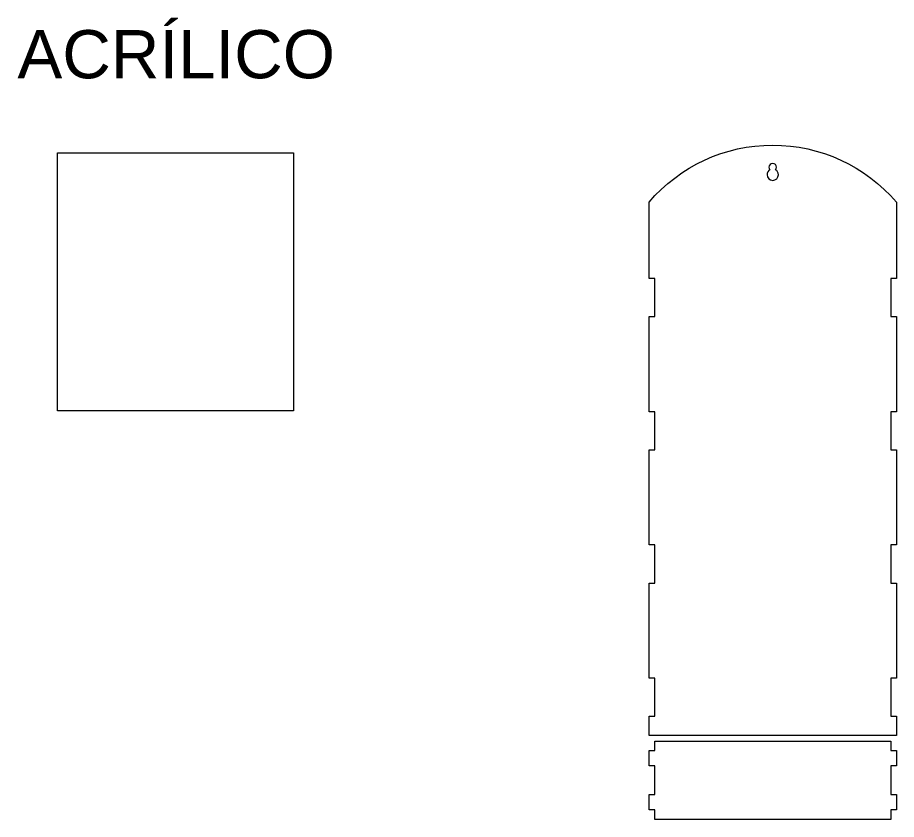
# Model space of a CAD drawing. Header units: millimetres. Extents: x -579 to 247, y -187 to 254.
# Drawn here: x -578.5 to -116.8, y -167.2 to 253.9 of the extents above; entities that cross this region are included whole.
import ezdxf

# ---------------------------------------------------------------- set-up
doc = ezdxf.new("R2010")
doc.units = ezdxf.units.MM
doc.header["$MEASUREMENT"] = 0
doc.layers.add('Camada 1', color=7, linetype='Continuous')
doc.styles.add('0', font='arial.ttf', dxfattribs={"height": 1})

msp = doc.modelspace()

# ---------------------------------------------------------------- linework, layer by layer
at = {"layer": 'Camada 1', "color": 250, "lineweight": 20}
for points, knots in [([(-246.7764, -43.0651), (-246.7764, -43.0651), (-246.7764, -93.0651), (-246.7764, -93.0651), (-246.7764, -93.0651), (-246.7764, -93.0651), (-243.7764, -93.0651), (-243.7764, -93.0651), (-243.7764, -93.0651), (-243.7764, -93.0651), (-243.7764, -113.0651), (-243.7764, -113.0651), (-243.7764, -113.0651), (-243.7764, -113.0651), (-246.7764, -113.0651), (-246.7764, -113.0651), (-246.7764, -113.0651), (-246.7764, -113.0651), (-246.7764, -123.0651), (-246.7764, -123.0651), (-246.7764, -123.0651), (-246.7764, -123.0651), (-116.7764, -123.0651), (-116.7764, -123.0651), (-116.7764, -123.0651), (-116.7764, -123.0651), (-116.7764, -113.0651), (-116.7764, -113.0651), (-116.7764, -113.0651), (-116.7764, -113.0651), (-119.7764, -113.0651), (-119.7764, -113.0651), (-119.7764, -113.0651), (-119.7764, -113.0651), (-119.7764, -93.0651), (-119.7764, -93.0651), (-119.7764, -93.0651), (-119.7764, -93.0651), (-116.7764, -93.0651), (-116.7764, -93.0651), (-116.7764, -93.0651), (-116.7764, -93.0651), (-116.7764, -43.0651), (-116.7764, -43.0651), (-116.7764, -43.0651), (-116.7764, -43.0651), (-119.7764, -43.0651), (-119.7764, -43.0651), (-119.7764, -43.0651), (-119.7764, -43.0651), (-119.7764, -23.0651), (-119.7764, -23.0651), (-119.7764, -23.0651), (-119.7764, -23.0651), (-116.7764, -23.0651), (-116.7764, -23.0651), (-116.7764, -23.0651), (-116.7764, -23.0651), (-116.7764, 26.9349), (-116.7764, 26.9349), (-116.7764, 26.9349), (-116.7764, 26.9349), (-119.7764, 26.9349), (-119.7764, 26.9349), (-119.7764, 26.9349), (-119.7764, 26.9349), (-119.7764, 46.9349), (-119.7764, 46.9349), (-119.7764, 46.9349), (-119.7764, 46.9349), (-116.7764, 46.9349), (-116.7764, 46.9349), (-116.7764, 46.9349), (-116.7764, 46.9349), (-116.7764, 96.9349), (-116.7764, 96.9349), (-116.7764, 96.9349), (-116.7764, 96.9349), (-119.7764, 96.9349), (-119.7764, 96.9349), (-119.7764, 96.9349), (-119.7764, 96.9349), (-119.7764, 116.9349), (-119.7764, 116.9349), (-119.7764, 116.9349), (-119.7764, 116.9349), (-116.7764, 116.9349), (-116.7764, 116.9349), (-116.7764, 116.9349), (-116.7764, 116.9349), (-116.7764, 156.9349), (-116.7764, 156.9349), (-116.7764, 156.9349), (-133.0051, 175.9701), (-156.7622, 186.9349), (-181.7764, 186.9349), (-181.7764, 186.9349), (-206.7906, 186.9349), (-230.5477, 175.9701), (-246.7764, 156.9349), (-246.7764, 156.9349), (-246.7764, 156.9349), (-246.7764, 116.9349), (-246.7764, 116.9349), (-246.7764, 116.9349), (-246.7764, 116.9349), (-243.7764, 116.9349), (-243.7764, 116.9349), (-243.7764, 116.9349), (-243.7764, 116.9349), (-243.7764, 96.9349), (-243.7764, 96.9349), (-243.7764, 96.9349), (-243.7764, 96.9349), (-246.7764, 96.9349), (-246.7764, 96.9349), (-246.7764, 96.9349), (-246.7764, 96.9349), (-246.7764, 46.9349), (-246.7764, 46.9349), (-246.7764, 46.9349), (-246.7764, 46.9349), (-243.7764, 46.9349), (-243.7764, 46.9349), (-243.7764, 46.9349), (-243.7764, 46.9349), (-243.7764, 26.9349), (-243.7764, 26.9349), (-243.7764, 26.9349), (-243.7764, 26.9349), (-246.7764, 26.9349), (-246.7764, 26.9349), (-246.7764, 26.9349), (-246.7764, 26.9349), (-246.7764, -23.0651), (-246.7764, -23.0651), (-246.7764, -23.0651), (-246.7764, -23.0651), (-243.7764, -23.0651), (-243.7764, -23.0651), (-243.7764, -23.0651), (-243.7764, -23.0651), (-243.7764, -43.0651), (-243.7764, -43.0651), (-243.7764, -43.0651), (-243.7764, -43.0651), (-246.7764, -43.0651), (-246.7764, -43.0651)], [0, 0, 0, 0, 0.02631579, 0.02631579, 0.02631579, 0.02631579, 0.05263158, 0.05263158, 0.05263158, 0.05263158, 0.07894737, 0.07894737, 0.07894737, 0.07894737, 0.10526316, 0.10526316, 0.10526316, 0.10526316, 0.13157895, 0.13157895, 0.13157895, 0.13157895, 0.15789474, 0.15789474, 0.15789474, 0.15789474, 0.18421053, 0.18421053, 0.18421053, 0.18421053, 0.21052632, 0.21052632, 0.21052632, 0.21052632, 0.23684211, 0.23684211, 0.23684211, 0.23684211, 0.26315789, 0.26315789, 0.26315789, 0.26315789, 0.28947368, 0.28947368, 0.28947368, 0.28947368, 0.31578947, 0.31578947, 0.31578947, 0.31578947, 0.34210526, 0.34210526, 0.34210526, 0.34210526, 0.36842105, 0.36842105, 0.36842105, 0.36842105, 0.39473684, 0.39473684, 0.39473684, 0.39473684, 0.42105263, 0.42105263, 0.42105263, 0.42105263, 0.44736842, 0.44736842, 0.44736842, 0.44736842, 0.47368421, 0.47368421, 0.47368421, 0.47368421, 0.5, 0.5, 0.5, 0.5, 0.52631579, 0.52631579, 0.52631579, 0.52631579, 0.55263158, 0.55263158, 0.55263158, 0.55263158, 0.57894737, 0.57894737, 0.57894737, 0.57894737, 0.60526316, 0.60526316, 0.60526316, 0.60526316, 0.63157895, 0.63157895, 0.63157895, 0.63157895, 0.65789474, 0.65789474, 0.65789474, 0.65789474, 0.68421053, 0.68421053, 0.68421053, 0.68421053, 0.71052632, 0.71052632, 0.71052632, 0.71052632, 0.73684211, 0.73684211, 0.73684211, 0.73684211, 0.76315789, 0.76315789, 0.76315789, 0.76315789, 0.78947368, 0.78947368, 0.78947368, 0.78947368, 0.81578947, 0.81578947, 0.81578947, 0.81578947, 0.84210526, 0.84210526, 0.84210526, 0.84210526, 0.86842105, 0.86842105, 0.86842105, 0.86842105, 0.89473684, 0.89473684, 0.89473684, 0.89473684, 0.92105263, 0.92105263, 0.92105263, 0.92105263, 0.94736842, 0.94736842, 0.94736842, 0.94736842, 1, 1, 1, 1]), ([(-433.6514, 182.7924), (-433.6514, 182.7924), (-557.6514, 182.7924), (-557.6514, 182.7924), (-557.6514, 182.7924), (-557.6514, 182.7924), (-557.6514, 47.2924), (-557.6514, 47.2924), (-557.6514, 47.2924), (-557.6514, 47.2924), (-433.6514, 47.2924), (-433.6514, 47.2924), (-433.6514, 47.2924), (-433.6514, 47.2924), (-433.6514, 182.7924), (-433.6514, 182.7924)], [0, 0, 0, 0, 0.2, 0.2, 0.2, 0.2, 0.4, 0.4, 0.4, 0.4, 0.6, 0.6, 0.6, 0.6, 1, 1, 1, 1]), ([(-180.2849, 173.9739), (-179.3835, 173.4564), (-178.7764, 172.4844), (-178.7764, 171.3704), (-178.7764, 171.3704), (-178.7764, 169.7135), (-180.1195, 168.3704), (-181.7764, 168.3704), (-181.7764, 168.3704), (-183.4333, 168.3704), (-184.7764, 169.7135), (-184.7764, 171.3704), (-184.7764, 171.3704), (-184.7764, 172.4844), (-184.1693, 173.4564), (-183.2679, 173.9739), (-183.2679, 173.9739), (-183.5841, 174.3277), (-183.7764, 174.7944), (-183.7764, 175.3062), (-183.7764, 175.3062), (-183.7764, 176.4108), (-182.881, 177.3062), (-181.7764, 177.3062), (-181.7764, 177.3062), (-180.6718, 177.3062), (-179.7764, 176.4108), (-179.7764, 175.3062), (-179.7764, 175.3062), (-179.7764, 174.7944), (-179.9687, 174.3277), (-180.2849, 173.9739)], [0, 0, 0, 0, 0.11111111, 0.11111111, 0.11111111, 0.11111111, 0.22222222, 0.22222222, 0.22222222, 0.22222222, 0.33333333, 0.33333333, 0.33333333, 0.33333333, 0.44444444, 0.44444444, 0.44444444, 0.44444444, 0.55555556, 0.55555556, 0.55555556, 0.55555556, 0.66666667, 0.66666667, 0.66666667, 0.66666667, 0.77777778, 0.77777778, 0.77777778, 0.77777778, 1, 1, 1, 1]), ([(-243.7763, -167.2087), (-243.7763, -167.2087), (-119.7764, -167.2087), (-119.7764, -167.2087), (-119.7764, -167.2087), (-119.7764, -167.2087), (-119.7763, -162.2087), (-119.7763, -162.2087), (-119.7763, -162.2087), (-119.7763, -162.2087), (-116.7764, -162.2087), (-116.7764, -162.2087), (-116.7764, -162.2087), (-116.7764, -162.2087), (-116.7763, -154.2087), (-116.7763, -154.2087), (-116.7763, -154.2087), (-116.7763, -154.2087), (-119.7764, -154.2087), (-119.7764, -154.2087), (-119.7764, -154.2087), (-119.7764, -154.2087), (-119.7763, -139.0651), (-119.7763, -139.0651), (-119.7763, -139.0651), (-119.7763, -139.0651), (-116.7763, -139.0652), (-116.7763, -139.0652), (-116.7763, -139.0652), (-116.7763, -139.0652), (-116.7763, -131.0651), (-116.7763, -131.0651), (-116.7763, -131.0651), (-116.7763, -131.0651), (-119.7763, -131.0651), (-119.7763, -131.0651), (-119.7763, -131.0651), (-119.7763, -131.0651), (-119.7764, -126.0651), (-119.7764, -126.0651), (-119.7764, -126.0651), (-119.7764, -126.0651), (-243.7763, -126.0651), (-243.7763, -126.0651), (-243.7763, -126.0651), (-243.7763, -126.0651), (-243.7764, -131.0652), (-243.7764, -131.0652), (-243.7764, -131.0652), (-243.7764, -131.0652), (-246.7763, -131.0651), (-246.7763, -131.0651), (-246.7763, -131.0651), (-246.7763, -131.0651), (-246.7764, -139.0652), (-246.7764, -139.0652), (-246.7764, -139.0652), (-246.7764, -139.0652), (-243.7763, -139.0652), (-243.7763, -139.0652), (-243.7763, -139.0652), (-243.7763, -139.0652), (-243.7764, -154.2087), (-243.7764, -154.2087), (-243.7764, -154.2087), (-243.7764, -154.2087), (-246.7763, -154.2087), (-246.7763, -154.2087), (-246.7763, -154.2087), (-246.7763, -154.2087), (-246.7764, -162.2087), (-246.7764, -162.2087), (-246.7764, -162.2087), (-246.7764, -162.2087), (-243.7763, -162.2087), (-243.7763, -162.2087), (-243.7763, -162.2087), (-243.7763, -162.2087), (-243.7763, -167.2087), (-243.7763, -167.2087)], [0, 0, 0, 0, 0.04761905, 0.04761905, 0.04761905, 0.04761905, 0.0952381, 0.0952381, 0.0952381, 0.0952381, 0.14285714, 0.14285714, 0.14285714, 0.14285714, 0.19047619, 0.19047619, 0.19047619, 0.19047619, 0.23809524, 0.23809524, 0.23809524, 0.23809524, 0.28571429, 0.28571429, 0.28571429, 0.28571429, 0.33333333, 0.33333333, 0.33333333, 0.33333333, 0.38095238, 0.38095238, 0.38095238, 0.38095238, 0.42857143, 0.42857143, 0.42857143, 0.42857143, 0.47619048, 0.47619048, 0.47619048, 0.47619048, 0.52380952, 0.52380952, 0.52380952, 0.52380952, 0.57142857, 0.57142857, 0.57142857, 0.57142857, 0.61904762, 0.61904762, 0.61904762, 0.61904762, 0.66666667, 0.66666667, 0.66666667, 0.66666667, 0.71428571, 0.71428571, 0.71428571, 0.71428571, 0.76190476, 0.76190476, 0.76190476, 0.76190476, 0.80952381, 0.80952381, 0.80952381, 0.80952381, 0.85714286, 0.85714286, 0.85714286, 0.85714286, 0.9047619, 0.9047619, 0.9047619, 0.9047619, 1, 1, 1, 1])]:
    msp.add_open_spline(points, degree=3, knots=knots, dxfattribs=at)

# ---------------------------------------------------------------- texts
at = {"layer": 'Camada 1', "color": 250, "style": '0'}
msp.add_text('ACRÍLICO', height=25.29295, dxfattribs=at).set_placement((-578.6118, 222.021))

doc.saveas('drawing.dxf')
